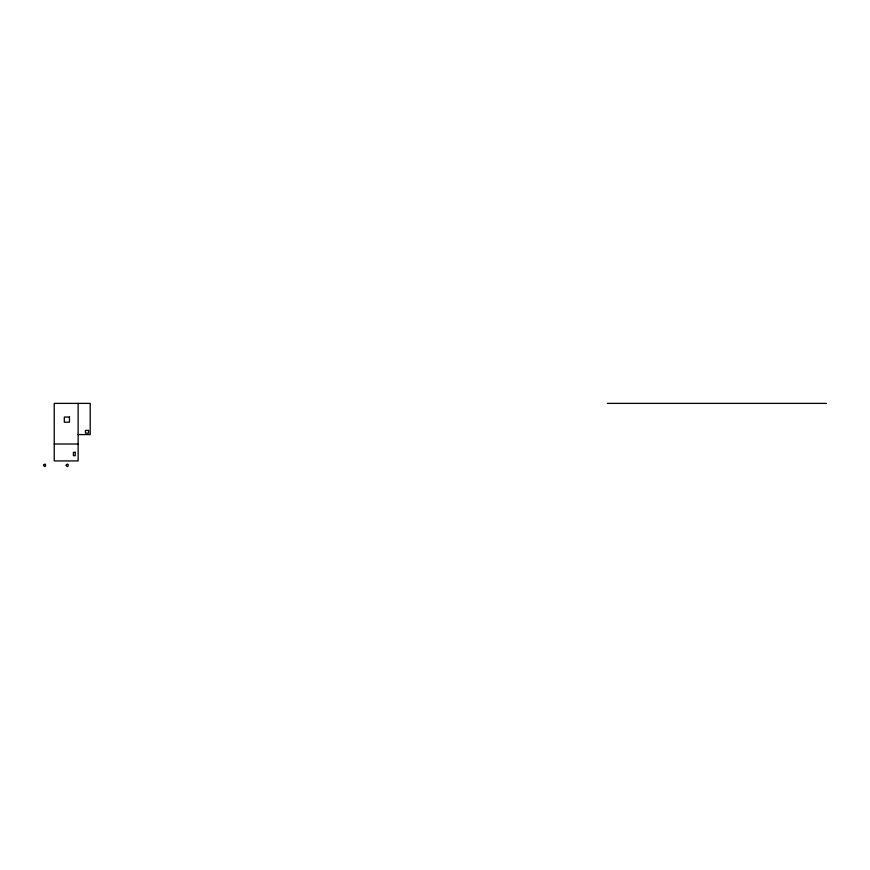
<?xml version="1.0" encoding="UTF-8"?>
<svg xmlns="http://www.w3.org/2000/svg" width="870" height="870" viewBox="0 0 870 870"><rect width="100%" height="100%" fill="white"/><g stroke="black" fill="none" stroke-linecap="round" stroke-linejoin="round"><path stroke-width="1.3" d="M607.336 403.386L826.5 403.386M78.126 434.587L90.208 434.587L90.208 403.386L54.223 403.386L54.234 460.926L78.137 460.926L78.126 403.386M54.223 444.015L78.137 444.015M43.511 465.211C45.773 469.8 46.784 461.165 43.511 465.211M66.153 465.211C68.491 469.8 69.328 461.165 66.153 465.211M69.448 417.034L64.315 417.034L64.315 422.2L69.448 422.2L69.448 417.034M88.577 430.411L85.445 430.411L85.445 433.14L88.577 433.14L88.577 430.411M75.201 452.335L73.417 452.335L73.417 455.695L75.201 455.695L75.201 452.335"/></g></svg>
